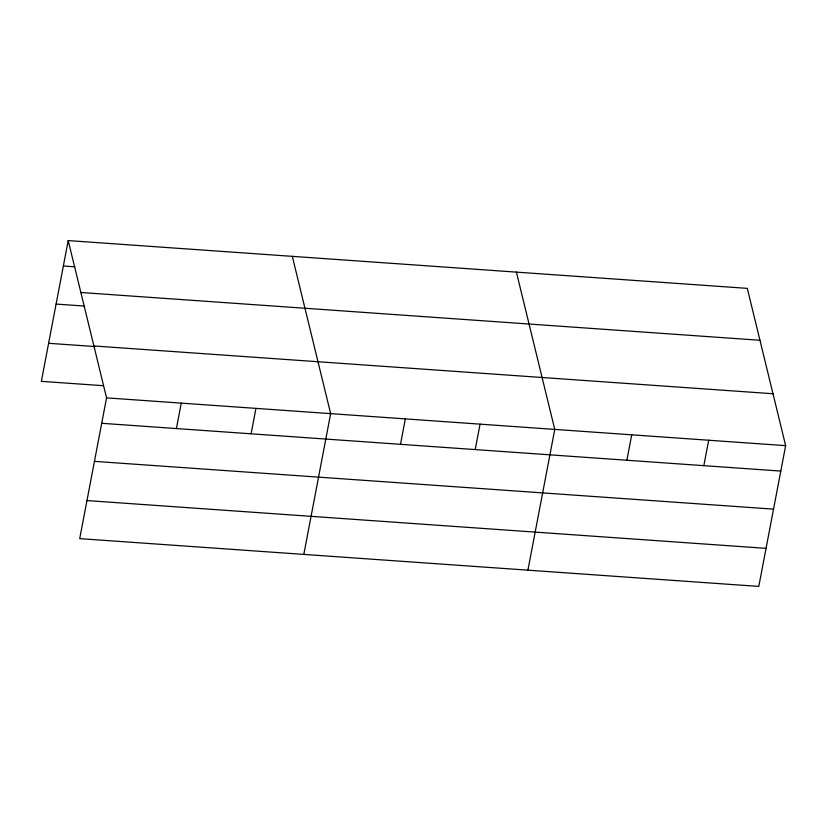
<?xml version="1.0" encoding="UTF-8"?>
<svg xmlns="http://www.w3.org/2000/svg" width="827" height="827" viewBox="0 0 827 827"><rect width="100%" height="100%" fill="white"/><g stroke="black" fill="none" stroke-linecap="round" stroke-linejoin="round"><path stroke-width="1.24" d="M68.207 240.585L106.559 397.87L79.702 538.635L758.793 586.415L785.65 445.65L747.298 288.365L68.207 240.585L41.35 381.35L103.168 385.692M176.409 428.551L181.258 403.131M251.108 433.803L255.956 408.383M303.809 554.41L330.655 413.645L292.303 256.349M400.506 444.316L405.354 418.896M475.205 449.578L480.063 424.148M527.905 570.175L554.762 429.409L516.399 272.114M626.876 460.246L631.725 434.826M703.839 465.663L708.687 440.233M63.348 266.005L74.947 266.821M80.86 292.489L759.951 340.269M56.091 304.067L84.426 306.062M93.896 345.965L772.997 393.745M48.607 343.288L94.981 346.544M106.559 397.87L785.65 445.65M101.711 423.3L780.802 471.08M94.443 461.363L773.534 509.143M86.969 500.573L766.06 548.353"/></g></svg>
